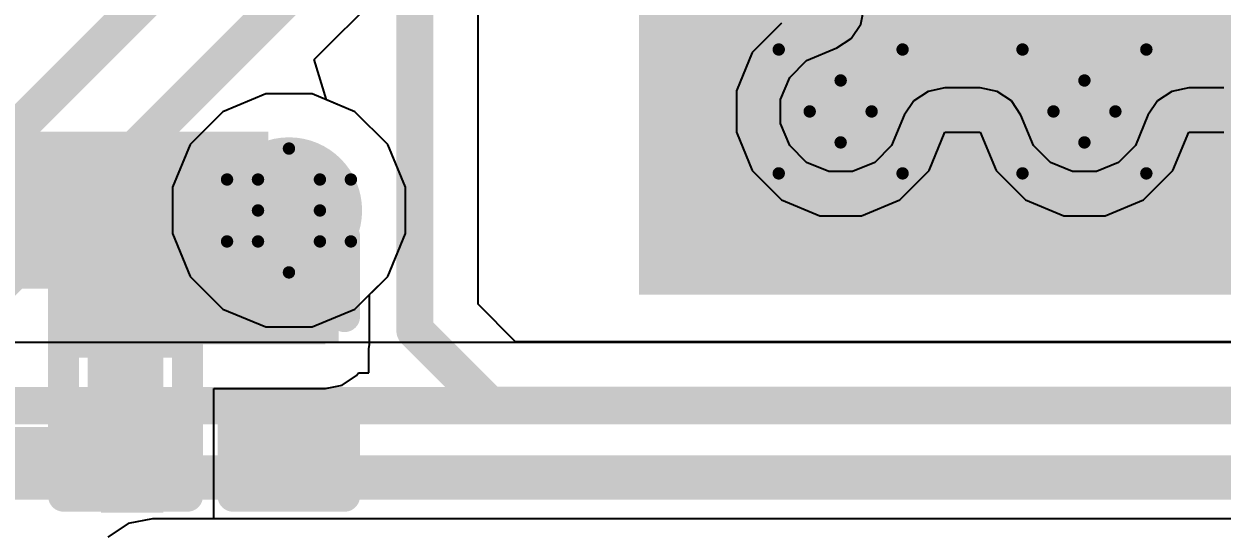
# Model space of a CAD drawing. Header units: inches. Extents: x -10 to 344, y -7 to 75.
# Drawn here: x 43.528 to 48.443, y 0.188 to 2.288 of the extents above; entities that cross this region are included whole.
import ezdxf

# ---------------------------------------------------------------- set-up
doc = ezdxf.new("R2010")
doc.units = ezdxf.units.IN
for name, color, linetype in [('Bottom Layer', 5, 'Continuous'), ('Bottom Overlay', 54, 'Continuous'), ('Bottom Paste', 16, 'Continuous'), ('Bottom Solder', 6, 'Continuous'), ('Drill Drawing', 1, 'Continuous'), ('Mid Layer 1', 16, 'Continuous'), ('Mid Layer 2', 76, 'Continuous'), ('Top Layer', 1, 'Continuous'), ('Top Overlay', 2, 'Continuous'), ('Top Paste', 8, 'Continuous'), ('Top Solder', 216, 'Continuous'), ('Via Holes', 16, 'Continuous')]:
    doc.layers.add(name, color=color, linetype=linetype)
doc.styles.add('Arial_Bold', font='', dxfattribs={"height": 0.2})
doc.styles.get('Arial_Bold').set_extended_font_data('Arial', bold=True)

# ---------------------------------------------------------------- blocks, each defined once
blk = doc.blocks.new('8_WSON__8_6__28')
at = {"layer": 'Top Layer'}
for points in [[(-1.69999787, 2.14999951), (1.70000295, 2.14999951), (1.70000295, -2.14999951), (-1.69999787, -2.14999951)], [(3.42500331, 2.12499956), (4.365003969999999, 2.12499956), (4.365003969999999, 1.68500044), (3.42500331, 1.68500044)]]:
    blk.add_hatch(color=1, dxfattribs=at).paths.add_polyline_path(points)
at = {"layer": 'Top Paste'}
blk.add_hatch(color=8, dxfattribs=at).paths.add_polyline_path([(3.42500331, 2.12499956), (4.365003969999999, 2.12499956), (4.365003969999999, 1.68500044), (3.42500331, 1.68500044)])
at = {"layer": 'Top Solder'}
for points in [[(-1.80159787, 2.25159951), (1.80160295, 2.25159951), (1.80160295, -2.25159951), (-1.80159787, -2.25159951)], [(3.32340331, 2.22659956), (4.46660397, 2.22659956), (4.46660397, 1.58340044), (3.32340331, 1.58340044)]]:
    blk.add_hatch(color=216, dxfattribs=at).paths.add_polyline_path(points)
at = {"layer": 'Top Overlay'}
for points in [[(4.000002159999999, 2.99999908, 0.127, 0.127, 0), (-3.99999708, 2.99999908, 0.127, 0.127, 0)], [(4.000002159999999, 2.99999908, 0.127, 0.127, 0), (4.000002159999999, 2.50000008, 0.127, 0.127, 0)]]:
    blk.add_lwpolyline(points, format="xyseb", dxfattribs=at)
for points in [[(3.96825216, 2.99999908, 0.0635, 0.0635, 1), (4.03175216, 2.99999908, 0.0635, 0.0635, 1)], [(3.96825216, 2.99999908, 0.0635, 0.0635, 1), (4.03175216, 2.99999908, 0.0635, 0.0635, 1)], [(3.96825216, 2.50000008, 0.0635, 0.0635, 1), (4.03175216, 2.50000008, 0.0635, 0.0635, 1)]]:
    blk.add_lwpolyline(points, format="xyseb", close=True, dxfattribs=at)
blk = doc.blocks.new('R___0201_B_51')
at = {"layer": 'Bottom Layer'}
for points in [[(-0.40999791, 0.18499963), (-0.13999845, 0.18499963), (-0.13999845, -0.18499963), (-0.40999791, -0.18499963)], [(0.14000099, 0.18499963), (0.41000045, 0.18499963), (0.41000045, -0.18499963), (0.14000099, -0.18499963)]]:
    blk.add_hatch(color=5, dxfattribs=at).paths.add_polyline_path(points)
at = {"layer": 'Bottom Paste'}
for points in [[(-0.40999791, 0.18499963), (-0.13999845, 0.18499963), (-0.13999845, -0.18499963), (-0.40999791, -0.18499963)], [(0.14000099, 0.18499963), (0.41000045, 0.18499963), (0.41000045, -0.18499963), (0.14000099, -0.18499963)]]:
    blk.add_hatch(color=16, dxfattribs=at).paths.add_polyline_path(points)
at = {"layer": 'Bottom Solder'}
for points in [[(-0.46499907, 0.24000079), (-0.08499729, 0.24000079), (-0.08499729, -0.24000079), (-0.46499907, -0.24000079)], [(0.08499983, 0.24000079), (0.46500161, 0.24000079), (0.46500161, -0.24000079), (0.08499983, -0.24000079)]]:
    blk.add_hatch(color=6, dxfattribs=at).paths.add_polyline_path(points)
at = {"layer": 'Bottom Overlay'}
for points in [[(-0.4826, -0.254, 0.127, 0.127, 0), (-0.4826, 0.254, 0.127, 0.127, 0)], [(0.4826, 0.254, 0.127, 0.127, 0), (-0.4826, 0.254, 0.127, 0.127, 0)], [(0.4826, -0.254, 0.127, 0.127, 0), (0.4826, 0.254, 0.127, 0.127, 0)], [(0.4826, -0.254, 0.127, 0.127, 0), (-0.4826, -0.254, 0.127, 0.127, 0)]]:
    blk.add_lwpolyline(points, format="xyseb", dxfattribs=at)
for points in [[(-0.51435, 0.254, 0.0635, 0.0635, 1), (-0.4508499999999999, 0.254, 0.0635, 0.0635, 1)], [(-0.51435, 0.254, 0.0635, 0.0635, 1), (-0.4508499999999999, 0.254, 0.0635, 0.0635, 1)], [(0.4508499999999999, 0.254, 0.0635, 0.0635, 1), (0.51435, 0.254, 0.0635, 0.0635, 1)], [(0.4508499999999999, 0.254, 0.0635, 0.0635, 1), (0.51435, 0.254, 0.0635, 0.0635, 1)], [(-0.51435, -0.254, 0.0635, 0.0635, 1), (-0.4508499999999999, -0.254, 0.0635, 0.0635, 1)], [(-0.51435, -0.254, 0.0635, 0.0635, 1), (-0.4508499999999999, -0.254, 0.0635, 0.0635, 1)], [(0.4508499999999999, -0.254, 0.0635, 0.0635, 1), (0.51435, -0.254, 0.0635, 0.0635, 1)], [(0.4508499999999999, -0.254, 0.0635, 0.0635, 1), (0.51435, -0.254, 0.0635, 0.0635, 1)]]:
    blk.add_lwpolyline(points, format="xyseb", close=True, dxfattribs=at)
blk = doc.blocks.new('CAP_0201_B_95')
at = {"layer": 'Bottom Layer'}
for points in [[(-0.4499991, 0.1499997), (-0.1499997, 0.1499997), (-0.1499997, -0.1499997), (-0.4499991, -0.1499997)], [(0.1499997, 0.1499997), (0.4499991, 0.1499997), (0.4499991, -0.1499997), (0.1499997, -0.1499997)]]:
    blk.add_hatch(color=5, dxfattribs=at).paths.add_polyline_path(points)
at = {"layer": 'Bottom Paste'}
for points in [[(-0.4499991, 0.1499997), (-0.1499997, 0.1499997), (-0.1499997, -0.1499997), (-0.4499991, -0.1499997)], [(0.1499997, 0.1499997), (0.4499991, 0.1499997), (0.4499991, -0.1499997), (0.1499997, -0.1499997)]]:
    blk.add_hatch(color=16, dxfattribs=at).paths.add_polyline_path(points)
at = {"layer": 'Bottom Solder'}
for points in [[(-0.50500026, 0.20500086), (-0.09499853999999999, 0.20500086), (-0.09499853999999999, -0.20500086), (-0.50500026, -0.20500086)], [(0.09499853999999999, 0.20500086), (0.50500026, 0.20500086), (0.50500026, -0.20500086), (0.09499853999999999, -0.20500086)]]:
    blk.add_hatch(color=6, dxfattribs=at).paths.add_polyline_path(points)
at = {"layer": 'Bottom Overlay'}
for points in [[(-0.5334, 0.2286, 0.127, 0.127, 0), (-0.2032, 0.2286, 0.127, 0.127, 0)], [(-0.5334, 0.2286, 0.127, 0.127, 0), (-0.5334, -0.2286, 0.127, 0.127, 0)], [(0.2032, 0.2286, 0.127, 0.127, 0), (0.5334, 0.2286, 0.127, 0.127, 0)], [(0.5334, 0.2286, 0.127, 0.127, 0), (0.5334, -0.2286, 0.127, 0.127, 0)], [(-0.5334, -0.2286, 0.127, 0.127, 0), (-0.2032, -0.2286, 0.127, 0.127, 0)], [(0.2032, -0.2286, 0.127, 0.127, 0), (0.5334, -0.2286, 0.127, 0.127, 0)]]:
    blk.add_lwpolyline(points, format="xyseb", dxfattribs=at)
for points in [[(-0.5651499999999999, 0.2286, 0.0635, 0.0635, 1), (-0.5016499999999999, 0.2286, 0.0635, 0.0635, 1)], [(-0.5651499999999999, 0.2286, 0.0635, 0.0635, 1), (-0.5016499999999999, 0.2286, 0.0635, 0.0635, 1)], [(-0.23495, 0.2286, 0.0635, 0.0635, 1), (-0.17145, 0.2286, 0.0635, 0.0635, 1)], [(0.17145, 0.2286, 0.0635, 0.0635, 1), (0.23495, 0.2286, 0.0635, 0.0635, 1)], [(0.5016499999999999, 0.2286, 0.0635, 0.0635, 1), (0.5651499999999999, 0.2286, 0.0635, 0.0635, 1)], [(0.5016499999999999, 0.2286, 0.0635, 0.0635, 1), (0.5651499999999999, 0.2286, 0.0635, 0.0635, 1)], [(-0.5651499999999999, -0.2286, 0.0635, 0.0635, 1), (-0.5016499999999999, -0.2286, 0.0635, 0.0635, 1)], [(-0.5651499999999999, -0.2286, 0.0635, 0.0635, 1), (-0.5016499999999999, -0.2286, 0.0635, 0.0635, 1)], [(-0.23495, -0.2286, 0.0635, 0.0635, 1), (-0.17145, -0.2286, 0.0635, 0.0635, 1)], [(0.17145, -0.2286, 0.0635, 0.0635, 1), (0.23495, -0.2286, 0.0635, 0.0635, 1)], [(0.5016499999999999, -0.2286, 0.0635, 0.0635, 1), (0.5651499999999999, -0.2286, 0.0635, 0.0635, 1)], [(0.5016499999999999, -0.2286, 0.0635, 0.0635, 1), (0.5651499999999999, -0.2286, 0.0635, 0.0635, 1)]]:
    blk.add_lwpolyline(points, format="xyseb", close=True, dxfattribs=at)

msp = doc.modelspace()

# ---------------------------------------------------------------- hatches: boundary and pattern name
at = {"layer": 'Bottom Layer'}
h = msp.add_hatch(color=5, dxfattribs=at)
edge = h.paths.add_edge_path()
edge.add_arc((46.87860322, 1.92899792), 0.2499995, 0, 360)
h = msp.add_hatch(color=5, dxfattribs=at)
edge = h.paths.add_edge_path()
edge.add_arc((47.87860376, 1.92899538), 0.2499995, 0, 360)
h = msp.add_hatch(color=5, dxfattribs=at)
edge = h.paths.add_edge_path()
edge.add_arc((44.61538194, 1.52290526), 0.2999994, 0, 360)
msp.add_hatch(color=5, dxfattribs=at).paths.add_polyline_path([(43.760009, 0.97362772), (44.76479236, 0.97362772), (44.76479236, 1.24362972), (43.760009, 1.24362972)])
at = {"layer": 'Mid Layer 1'}
h = msp.add_hatch(color=16, dxfattribs=at)
edge = h.paths.add_edge_path()
edge.add_arc((46.87860322, 1.92899792), 0.2499995, 0, 360)
h = msp.add_hatch(color=16, dxfattribs=at)
edge = h.paths.add_edge_path()
edge.add_arc((47.87860376, 1.92899538), 0.2499995, 0, 360)
h = msp.add_hatch(color=16, dxfattribs=at)
edge = h.paths.add_edge_path()
edge.add_arc((44.61538194, 1.52290526), 0.2999994, 0, 360)
at = {"layer": 'Mid Layer 2'}
h = msp.add_hatch(color=76, dxfattribs=at)
edge = h.paths.add_edge_path()
edge.add_arc((46.87860322, 1.92899792), 0.2499995, 0, 360)
h = msp.add_hatch(color=76, dxfattribs=at)
edge = h.paths.add_edge_path()
edge.add_arc((47.87860376, 1.92899538), 0.2499995, 0, 360)
h = msp.add_hatch(color=76, dxfattribs=at)
edge = h.paths.add_edge_path()
edge.add_arc((44.61538194, 1.52290526), 0.2999994, 0, 360)
at = {"layer": 'Top Layer'}
h = msp.add_hatch(color=1, dxfattribs=at)
edge = h.paths.add_edge_path()
edge.add_arc((46.87860322, 1.92899792), 0.2499995, 0, 360)
h = msp.add_hatch(color=1, dxfattribs=at)
edge = h.paths.add_edge_path()
edge.add_arc((47.87860376, 1.92899538), 0.2499995, 0, 360)
h = msp.add_hatch(color=1, dxfattribs=at)
edge = h.paths.add_edge_path()
edge.add_arc((44.61538194, 1.52290526), 0.2999994, 0, 360)
at = {"layer": 'Via Holes'}
h = msp.add_hatch(color=7, dxfattribs=at)
edge = h.paths.add_edge_path()
edge.add_arc((46.87860322, 1.92899792), 0.12499848, 0, 360)
h = msp.add_hatch(color=7, dxfattribs=at)
edge = h.paths.add_edge_path()
edge.add_arc((47.87860376, 1.92899538), 0.12499848, 0, 360)
h = msp.add_hatch(color=7, dxfattribs=at)
edge = h.paths.add_edge_path()
edge.add_arc((44.61538194, 1.52290526), 0.1499997, 0, 360)

# ---------------------------------------------------------------- linework, layer by layer
at = {"layer": 'Bottom Layer'}
for p, q in [((44.71887932, 2.14150448), (45.79806182, 3.22068698)), ((44.76924244, 1.97634098), (44.71887932, 2.14150448)), ((44.88603418, 1.92796414), (44.76924244, 1.97634098)), ((45.02044082, 1.7935575), (44.88603418, 1.92796414)), ((45.09318133999999, 1.61794444), (45.02044082, 1.7935575)), ((45.09318133999999, 1.42786608), (45.09318133999999, 1.61794444)), ((45.02044082, 1.25225302), (45.09318133999999, 1.42786608)), ((44.9460747, 1.1778869), (45.02044082, 1.25225302)), ((44.9460747, 0.97362772), (44.9460747, 1.1778869)), ((44.94259236, 0.9561220399999999), (44.9460747, 0.97362772)), ((44.94259236, 0.85663024), (44.94259236, 0.9561220399999999)), ((44.83416484, 0.8061452), (44.89297853999999, 0.8454415399999999)), ((44.89297853999999, 0.8454415399999999), (44.90045376, 0.85663024)), ((44.90045376, 0.85663024), (44.94259236, 0.85663024)), ((44.30780825999999, 0.25896062), (44.30780825999999, 0.7923453799999999)), ((44.30780825999999, 0.7923453799999999), (44.76479236, 0.7923453799999999)), ((44.76479236, 0.7923453799999999), (44.83416484, 0.8061452)), ((49.6965732, 0.25895808), (44.30780825999999, 0.25896062))]:
    msp.add_line(p, q, dxfattribs=at)
for points in [[(43.44641298, 1.8054955, 0.1524, 0.1524, 0), (45.13206365999999, 3.49114618, 0.1524, 0.1524, 0)], [(43.31975588, 1.10862872, 0.1524, 0.1524, 0), (45.61493797999999, 3.40381082, 0.1524, 0.1524, 0)], [(44.6150873, 1.52261062, 0.254, 0.254, 0), (44.61593058, 1.5234539, 0.254, 0.254, 0)], [(44.6150873, 1.23552458, 0.254, 0.254, 0), (44.6150873, 1.52261062, 0.254, 0.254, 0)], [(44.61538194, 1.52290526, 0.1524, 0.1524, 0), (44.61593058, 1.5234539, 0.1524, 0.1524, 0)], [(44.61479266, 1.23522994, 0.254, 0.254, 0), (44.6150873, 1.23552458, 0.254, 0.254, 0)], [(42.8877095, 0.5586298199999999, 0.1524, 0.1524, 0), (43.9450099, 0.5586298199999999, 0.1524, 0.1524, 0)]]:
    msp.add_lwpolyline(points, format="xyseb", dxfattribs=at)
for points in [[(44.55158729999999, 1.52261062, 0.127, 0.127, 1), (44.6785873, 1.52261062, 0.127, 0.127, 1)], [(44.55158729999999, 1.52261062, 0.127, 0.127, 1), (44.6785873, 1.52261062, 0.127, 0.127, 1)], [(44.55243058, 1.5234539, 0.127, 0.127, 1), (44.67943057999999, 1.5234539, 0.127, 0.127, 1)], [(44.57728194, 1.52290526, 0.0762, 0.0762, 1), (44.65348194, 1.52290526, 0.0762, 0.0762, 1)], [(44.57783058, 1.5234539, 0.0762, 0.0762, 1), (44.65403058, 1.5234539, 0.0762, 0.0762, 1)], [(44.55129266, 1.23522994, 0.127, 0.127, 1), (44.67829266, 1.23522994, 0.127, 0.127, 1)], [(44.55158729999999, 1.23552458, 0.127, 0.127, 1), (44.6785873, 1.23552458, 0.127, 0.127, 1)], [(44.55158729999999, 1.23552458, 0.127, 0.127, 1), (44.6785873, 1.23552458, 0.127, 0.127, 1)], [(43.9069099, 0.5586298199999999, 0.0762, 0.0762, 1), (43.9831099, 0.5586298199999999, 0.0762, 0.0762, 1)]]:
    msp.add_lwpolyline(points, format="xyseb", close=True, dxfattribs=at)
at = {"layer": 'Drill Drawing'}
for points in [[(46.62460322, 2.18299792, 0.0508, 0.0508, 0), (46.87860322, 2.05599792, 0.0508, 0.0508, 0)], [(46.62460322, 2.18299792, 0.0508, 0.0508, 0), (46.75160321999999, 1.92899792, 0.0508, 0.0508, 0)], [(46.87860322, 2.05599792, 0.0508, 0.0508, 0), (47.13260322, 2.18299792, 0.0508, 0.0508, 0)], [(47.00560322, 1.92899792, 0.0508, 0.0508, 0), (47.13260322, 2.18299792, 0.0508, 0.0508, 0)], [(47.62460376, 2.18299538, 0.0508, 0.0508, 0), (47.87860376, 2.05599538, 0.0508, 0.0508, 0)], [(47.62460376, 2.18299538, 0.0508, 0.0508, 0), (47.75160376, 1.92899538, 0.0508, 0.0508, 0)], [(47.87860376, 2.05599538, 0.0508, 0.0508, 0), (48.13260375999999, 2.18299538, 0.0508, 0.0508, 0)], [(48.00560375999999, 1.92899538, 0.0508, 0.0508, 0), (48.13260375999999, 2.18299538, 0.0508, 0.0508, 0)], [(46.62460322, 1.67499792, 0.0508, 0.0508, 0), (46.75160321999999, 1.92899792, 0.0508, 0.0508, 0)], [(47.00560322, 1.92899792, 0.0508, 0.0508, 0), (47.13260322, 1.67499792, 0.0508, 0.0508, 0)], [(47.62460376, 1.67499538, 0.0508, 0.0508, 0), (47.75160376, 1.92899538, 0.0508, 0.0508, 0)], [(48.00560375999999, 1.92899538, 0.0508, 0.0508, 0), (48.13260375999999, 1.67499538, 0.0508, 0.0508, 0)], [(46.62460322, 1.67499792, 0.0508, 0.0508, 0), (46.87860322, 1.80199792, 0.0508, 0.0508, 0)], [(46.87860322, 1.80199792, 0.0508, 0.0508, 0), (47.13260322, 1.67499792, 0.0508, 0.0508, 0)], [(47.62460376, 1.67499538, 0.0508, 0.0508, 0), (47.87860376, 1.80199538, 0.0508, 0.0508, 0)], [(47.87860376, 1.80199538, 0.0508, 0.0508, 0), (48.13260375999999, 1.67499538, 0.0508, 0.0508, 0)], [(44.48838194, 1.64990526, 0.0508, 0.0508, 0), (44.61538194, 1.77690526, 0.0508, 0.0508, 0)], [(44.61538194, 1.77690526, 0.0508, 0.0508, 0), (44.74238194, 1.64990526, 0.0508, 0.0508, 0)], [(44.36138193999999, 1.64990526, 0.0508, 0.0508, 0), (44.48838194, 1.52290526, 0.0508, 0.0508, 0)], [(44.36138193999999, 1.64990526, 0.0508, 0.0508, 0), (44.48838194, 1.64990526, 0.0508, 0.0508, 0)], [(44.74238194, 1.64990526, 0.0508, 0.0508, 0), (44.86938194, 1.64990526, 0.0508, 0.0508, 0)], [(44.74238194, 1.52290526, 0.0508, 0.0508, 0), (44.86938194, 1.64990526, 0.0508, 0.0508, 0)], [(44.36138193999999, 1.39590526, 0.0508, 0.0508, 0), (44.48838194, 1.52290526, 0.0508, 0.0508, 0)], [(44.74238194, 1.52290526, 0.0508, 0.0508, 0), (44.86938194, 1.39590526, 0.0508, 0.0508, 0)], [(44.36138193999999, 1.39590526, 0.0508, 0.0508, 0), (44.48838194, 1.39590526, 0.0508, 0.0508, 0)], [(44.48838194, 1.39590526, 0.0508, 0.0508, 0), (44.61538194, 1.26890526, 0.0508, 0.0508, 0)], [(44.61538194, 1.26890526, 0.0508, 0.0508, 0), (44.74238194, 1.39590526, 0.0508, 0.0508, 0)], [(44.74238194, 1.39590526, 0.0508, 0.0508, 0), (44.86938194, 1.39590526, 0.0508, 0.0508, 0)]]:
    msp.add_lwpolyline(points, format="xyseb", dxfattribs=at)
for points in [[(46.61190322, 2.18299792, 0.0254, 0.0254, 1), (46.63730322, 2.18299792, 0.0254, 0.0254, 1)], [(46.61190322, 2.18299792, 0.0254, 0.0254, 1), (46.63730322, 2.18299792, 0.0254, 0.0254, 1)], [(47.11990322, 2.18299792, 0.0254, 0.0254, 1), (47.14530322, 2.18299792, 0.0254, 0.0254, 1)], [(47.11990322, 2.18299792, 0.0254, 0.0254, 1), (47.14530322, 2.18299792, 0.0254, 0.0254, 1)], [(47.61190376, 2.18299538, 0.0254, 0.0254, 1), (47.63730375999999, 2.18299538, 0.0254, 0.0254, 1)], [(47.61190376, 2.18299538, 0.0254, 0.0254, 1), (47.63730375999999, 2.18299538, 0.0254, 0.0254, 1)], [(48.11990376, 2.18299538, 0.0254, 0.0254, 1), (48.14530376, 2.18299538, 0.0254, 0.0254, 1)], [(48.11990376, 2.18299538, 0.0254, 0.0254, 1), (48.14530376, 2.18299538, 0.0254, 0.0254, 1)], [(46.86590322, 2.05599792, 0.0254, 0.0254, 1), (46.89130322, 2.05599792, 0.0254, 0.0254, 1)], [(46.86590322, 2.05599792, 0.0254, 0.0254, 1), (46.89130322, 2.05599792, 0.0254, 0.0254, 1)], [(47.86590376, 2.05599538, 0.0254, 0.0254, 1), (47.89130376, 2.05599538, 0.0254, 0.0254, 1)], [(47.86590376, 2.05599538, 0.0254, 0.0254, 1), (47.89130376, 2.05599538, 0.0254, 0.0254, 1)], [(46.73890322, 1.92899792, 0.0254, 0.0254, 1), (46.76430322, 1.92899792, 0.0254, 0.0254, 1)], [(46.73890322, 1.92899792, 0.0254, 0.0254, 1), (46.76430322, 1.92899792, 0.0254, 0.0254, 1)], [(46.99290322, 1.92899792, 0.0254, 0.0254, 1), (47.01830322, 1.92899792, 0.0254, 0.0254, 1)], [(46.99290322, 1.92899792, 0.0254, 0.0254, 1), (47.01830322, 1.92899792, 0.0254, 0.0254, 1)], [(47.73890375999999, 1.92899538, 0.0254, 0.0254, 1), (47.76430376, 1.92899538, 0.0254, 0.0254, 1)], [(47.73890375999999, 1.92899538, 0.0254, 0.0254, 1), (47.76430376, 1.92899538, 0.0254, 0.0254, 1)], [(47.99290376, 1.92899538, 0.0254, 0.0254, 1), (48.01830376, 1.92899538, 0.0254, 0.0254, 1)], [(47.99290376, 1.92899538, 0.0254, 0.0254, 1), (48.01830376, 1.92899538, 0.0254, 0.0254, 1)], [(46.86590322, 1.80199792, 0.0254, 0.0254, 1), (46.89130322, 1.80199792, 0.0254, 0.0254, 1)], [(46.86590322, 1.80199792, 0.0254, 0.0254, 1), (46.89130322, 1.80199792, 0.0254, 0.0254, 1)], [(47.86590376, 1.80199538, 0.0254, 0.0254, 1), (47.89130376, 1.80199538, 0.0254, 0.0254, 1)], [(47.86590376, 1.80199538, 0.0254, 0.0254, 1), (47.89130376, 1.80199538, 0.0254, 0.0254, 1)], [(44.60268194, 1.77690526, 0.0254, 0.0254, 1), (44.62808193999999, 1.77690526, 0.0254, 0.0254, 1)], [(44.60268194, 1.77690526, 0.0254, 0.0254, 1), (44.62808193999999, 1.77690526, 0.0254, 0.0254, 1)], [(44.34868194, 1.64990526, 0.0254, 0.0254, 1), (44.37408194, 1.64990526, 0.0254, 0.0254, 1)], [(44.34868194, 1.64990526, 0.0254, 0.0254, 1), (44.37408194, 1.64990526, 0.0254, 0.0254, 1)], [(44.47568193999999, 1.64990526, 0.0254, 0.0254, 1), (44.50108194, 1.64990526, 0.0254, 0.0254, 1)], [(44.47568193999999, 1.64990526, 0.0254, 0.0254, 1), (44.50108194, 1.64990526, 0.0254, 0.0254, 1)], [(44.72968194, 1.64990526, 0.0254, 0.0254, 1), (44.75508194, 1.64990526, 0.0254, 0.0254, 1)], [(44.72968194, 1.64990526, 0.0254, 0.0254, 1), (44.75508194, 1.64990526, 0.0254, 0.0254, 1)], [(44.85668194, 1.64990526, 0.0254, 0.0254, 1), (44.88208194, 1.64990526, 0.0254, 0.0254, 1)], [(44.85668194, 1.64990526, 0.0254, 0.0254, 1), (44.88208194, 1.64990526, 0.0254, 0.0254, 1)], [(46.61190322, 1.67499792, 0.0254, 0.0254, 1), (46.63730322, 1.67499792, 0.0254, 0.0254, 1)], [(46.61190322, 1.67499792, 0.0254, 0.0254, 1), (46.63730322, 1.67499792, 0.0254, 0.0254, 1)], [(47.11990322, 1.67499792, 0.0254, 0.0254, 1), (47.14530322, 1.67499792, 0.0254, 0.0254, 1)], [(47.11990322, 1.67499792, 0.0254, 0.0254, 1), (47.14530322, 1.67499792, 0.0254, 0.0254, 1)], [(47.61190376, 1.67499538, 0.0254, 0.0254, 1), (47.63730375999999, 1.67499538, 0.0254, 0.0254, 1)], [(47.61190376, 1.67499538, 0.0254, 0.0254, 1), (47.63730375999999, 1.67499538, 0.0254, 0.0254, 1)], [(48.11990376, 1.67499538, 0.0254, 0.0254, 1), (48.14530376, 1.67499538, 0.0254, 0.0254, 1)], [(48.11990376, 1.67499538, 0.0254, 0.0254, 1), (48.14530376, 1.67499538, 0.0254, 0.0254, 1)], [(44.47568193999999, 1.52290526, 0.0254, 0.0254, 1), (44.50108194, 1.52290526, 0.0254, 0.0254, 1)], [(44.47568193999999, 1.52290526, 0.0254, 0.0254, 1), (44.50108194, 1.52290526, 0.0254, 0.0254, 1)], [(44.72968194, 1.52290526, 0.0254, 0.0254, 1), (44.75508194, 1.52290526, 0.0254, 0.0254, 1)], [(44.72968194, 1.52290526, 0.0254, 0.0254, 1), (44.75508194, 1.52290526, 0.0254, 0.0254, 1)], [(44.34868194, 1.39590526, 0.0254, 0.0254, 1), (44.37408194, 1.39590526, 0.0254, 0.0254, 1)], [(44.34868194, 1.39590526, 0.0254, 0.0254, 1), (44.37408194, 1.39590526, 0.0254, 0.0254, 1)], [(44.47568193999999, 1.39590526, 0.0254, 0.0254, 1), (44.50108194, 1.39590526, 0.0254, 0.0254, 1)], [(44.47568193999999, 1.39590526, 0.0254, 0.0254, 1), (44.50108194, 1.39590526, 0.0254, 0.0254, 1)], [(44.72968194, 1.39590526, 0.0254, 0.0254, 1), (44.75508194, 1.39590526, 0.0254, 0.0254, 1)], [(44.72968194, 1.39590526, 0.0254, 0.0254, 1), (44.75508194, 1.39590526, 0.0254, 0.0254, 1)], [(44.85668194, 1.39590526, 0.0254, 0.0254, 1), (44.88208194, 1.39590526, 0.0254, 0.0254, 1)], [(44.85668194, 1.39590526, 0.0254, 0.0254, 1), (44.88208194, 1.39590526, 0.0254, 0.0254, 1)], [(44.60268194, 1.26890526, 0.0254, 0.0254, 1), (44.62808193999999, 1.26890526, 0.0254, 0.0254, 1)], [(44.60268194, 1.26890526, 0.0254, 0.0254, 1), (44.62808193999999, 1.26890526, 0.0254, 0.0254, 1)]]:
    msp.add_lwpolyline(points, format="xyseb", close=True, dxfattribs=at)
at = {"layer": 'Mid Layer 1'}
for p, q in [((44.52034276, 2.00070466), (44.34472969999999, 1.92796414)), ((44.71042112, 2.00070466), (44.52034276, 2.00070466)), ((44.88603418, 1.92796414), (44.71042112, 2.00070466)), ((44.34472969999999, 1.92796414), (44.21032305999999, 1.7935575)), ((45.02044082, 1.7935575), (44.88603418, 1.92796414)), ((44.21032305999999, 1.7935575), (44.13758254, 1.61794444)), ((45.09318133999999, 1.61794444), (45.02044082, 1.7935575)), ((44.13758254, 1.61794444), (44.13758254, 1.42786608)), ((45.09318133999999, 1.42786608), (45.09318133999999, 1.61794444)), ((44.13758254, 1.42786608), (44.21032305999999, 1.25225302)), ((45.02044082, 1.25225302), (45.09318133999999, 1.42786608)), ((44.21032305999999, 1.25225302), (44.34472969999999, 1.11784638)), ((44.88603418, 1.11784638), (45.02044082, 1.25225302)), ((44.34472969999999, 1.11784638), (44.52034276, 1.04510586)), ((44.71042112, 1.04510586), (44.88603418, 1.11784638)), ((44.52034276, 1.04510586), (44.71042112, 1.04510586)), ((44.05498428, 0.25896062), (43.95587856, 0.23924768)), ((50.56730044, 0.25895554), (44.05498428, 0.25896062)), ((43.95587856, 0.23924768), (43.87186044, 0.1831086))]:
    msp.add_line(p, q, dxfattribs=at)
at = {"layer": 'Mid Layer 2'}
for p, q in [((46.96098812, 2.28742494), (46.97478793999999, 2.35679742)), ((46.63627452, 2.29166928), (46.51593185999999, 2.17132662)), ((46.92169178, 2.22861124), (46.96098812, 2.28742494)), ((46.86288061999999, 2.1893149), (46.92169178, 2.22861124)), ((46.51593185999999, 2.17132662), (46.45080372, 2.014093)), ((46.73896418, 2.13798658), (46.86288061999999, 2.1893149)), ((46.66961456, 2.06863696), (46.73896418, 2.13798658)), ((46.63208606, 1.97803516), (46.66961456, 2.06863696)), ((47.30640526, 2.02518264), (47.23703024, 2.01138282)), ((47.4508068, 2.0251801), (47.30640526, 2.02518264)), ((47.52017927999999, 2.01138028), (47.4508068, 2.0251801)), ((48.30640072, 2.0251801), (48.23702824, 2.01138028)), ((48.45080226, 2.02518264), (48.30640072, 2.0251801)), ((46.45080372, 2.014093), (46.45080372, 1.84390284)), ((46.63208606, 1.87996068), (46.63208606, 1.97803516)), ((47.17821908, 1.97208902), (47.1389202, 1.91327532)), ((47.23703024, 2.01138282), (47.17821908, 1.97208902)), ((47.57899298, 1.9720814), (47.52017927999999, 2.01138028)), ((47.61828678, 1.91327278), (47.57899298, 1.9720814)), ((48.17821454, 1.9720814), (48.13892074, 1.91327024)), ((48.23702824, 2.01138028), (48.17821454, 1.9720814)), ((46.66961456, 1.78935888), (46.63208606, 1.87996068)), ((47.1389202, 1.91327532), (47.08759188, 1.78935888)), ((47.66961509999999, 1.78935634), (47.61828678, 1.91327278)), ((48.13892074, 1.91327024), (48.08759242, 1.78935634)), ((46.45080372, 1.84390284), (46.51593185999999, 1.68666922)), ((47.24127458, 1.68666922), (47.30640271999999, 1.8439003)), ((47.30640271999999, 1.8439003), (47.45080426, 1.84389776)), ((47.45080426, 1.84389776), (47.5159324, 1.68666668)), ((48.24127512, 1.68666668), (48.30640326, 1.84389776)), ((48.30640326, 1.84389776), (48.4508048, 1.8439003)), ((46.73896418, 1.72000926), (46.66961456, 1.78935888)), ((47.08759188, 1.78935888), (47.01824226, 1.72000926)), ((47.73896472, 1.72000672), (47.66961509999999, 1.78935634)), ((48.08759242, 1.78935634), (48.0182428, 1.72000672)), ((46.51593185999999, 1.68666922), (46.63627452, 1.56632656)), ((46.82956598, 1.68248076), (46.73896418, 1.72000926)), ((46.92764046, 1.68248076), (46.82956598, 1.68248076)), ((47.01824226, 1.72000926), (46.92764046, 1.68248076)), ((47.12093192, 1.56632656), (47.24127458, 1.68666922)), ((47.5159324, 1.68666668), (47.63627506, 1.56632402)), ((47.82956652, 1.68247822), (47.73896472, 1.72000672)), ((47.92764099999999, 1.68247822), (47.82956652, 1.68247822)), ((48.0182428, 1.72000672), (47.92764099999999, 1.68247822)), ((48.12093246, 1.56632402), (48.24127512, 1.68666668)), ((46.63627452, 1.56632656), (46.79350813999999, 1.50119842)), ((46.9636983, 1.50119842), (47.12093192, 1.56632656)), ((47.63627506, 1.56632402), (47.79350868, 1.50119588)), ((47.96369884, 1.50119588), (48.12093246, 1.56632402)), ((46.79350813999999, 1.50119842), (46.9636983, 1.50119842)), ((47.79350868, 1.50119588), (47.96369884, 1.50119588)), ((49.26760784, 0.98133408), (42.40460912, 0.98133408))]:
    msp.add_line(p, q, dxfattribs=at)
for points in [[(40.85023834, 0.7223582199999999, 0.1524, 0.1524, 0), (49.37487966, 0.7223582199999999, 0.1524, 0.1524, 0)], [(40.56360442, 0.44295822, 0.1524, 0.1524, 0), (49.49060968, 0.44295822, 0.1524, 0.1524, 0)]]:
    msp.add_lwpolyline(points, format="xyseb", dxfattribs=at)
at = {"layer": 'Top Layer'}
for p, q in [((45.39103952, 1.13803938), (45.39103952, 3.21583304)), ((45.54536737999999, 0.98371152), (45.39103952, 1.13803938)), ((49.32820716, 0.98371152), (45.54536737999999, 0.98371152))]:
    msp.add_line(p, q, dxfattribs=at)
for points in [[(45.13206365999999, 1.03076756, 0.1524, 0.1524, 0), (45.13206365999999, 3.491136019999999, 0.1524, 0.1524, 0)], [(43.95750924, 1.5250922, 0.254, 0.254, 0), (43.95860144, 1.524, 0.254, 0.254, 0)], [(43.95860144, 1.524, 0.254, 0.254, 0), (44.61428719999999, 1.524, 0.254, 0.254, 0)], [(44.61428719999999, 1.524, 0.254, 0.254, 0), (44.61538194, 1.52290526, 0.254, 0.254, 0)], [(45.13206365999999, 1.03076756, 0.1524, 0.1524, 0), (45.43809556, 0.72473566, 0.1524, 0.1524, 0)], [(45.43809556, 0.72473566, 0.1524, 0.1524, 0), (49.43547897999999, 0.72473566, 0.1524, 0.1524, 0)], [(43.31142976, 0.41249854, 0.1524, 0.1524, 0), (49.54084834, 0.41249854, 0.1524, 0.1524, 0)]]:
    msp.add_lwpolyline(points, format="xyseb", dxfattribs=at)
for points in [[(43.89400924, 1.5250922, 0.127, 0.127, 1), (44.02100924, 1.5250922, 0.127, 0.127, 1)], [(43.89510144, 1.524, 0.127, 0.127, 1), (44.02210144, 1.524, 0.127, 0.127, 1)], [(43.89510144, 1.524, 0.127, 0.127, 1), (44.02210144, 1.524, 0.127, 0.127, 1)], [(44.55078719999999, 1.524, 0.127, 0.127, 1), (44.6777872, 1.524, 0.127, 0.127, 1)], [(44.55078719999999, 1.524, 0.127, 0.127, 1), (44.6777872, 1.524, 0.127, 0.127, 1)], [(44.55188194, 1.52290526, 0.127, 0.127, 1), (44.67888194, 1.52290526, 0.127, 0.127, 1)], [(45.09396365999999, 1.03076756, 0.0762, 0.0762, 1), (45.17016366, 1.03076756, 0.0762, 0.0762, 1)], [(45.09396365999999, 1.03076756, 0.0762, 0.0762, 1), (45.17016366, 1.03076756, 0.0762, 0.0762, 1)], [(45.39999556, 0.72473566, 0.0762, 0.0762, 1), (45.47619555999999, 0.72473566, 0.0762, 0.0762, 1)], [(45.39999556, 0.72473566, 0.0762, 0.0762, 1), (45.47619555999999, 0.72473566, 0.0762, 0.0762, 1)]]:
    msp.add_lwpolyline(points, format="xyseb", close=True, dxfattribs=at)

# ---------------------------------------------------------------- block references
for name, p, rotation in [('8_WSON__8_6__28', (47.85359999999999, 3.429), 180), ('CAP_0201_B_95', (44.61479266, 0.88443054), 90), ('R___0201_B_51', (43.9450099, 0.8336305399999999), 270)]:
    msp.add_blockref(name, p, dxfattribs=dict(rotation=rotation))

# ---------------------------------------------------------------- texts
at = {"layer": 'Top Overlay', "style": 'Arial_Bold'}
msp.add_text('UART', height=1.27, rotation=360, dxfattribs=at).set_placement((39.58736558, 0.28355798))

doc.saveas('drawing.dxf')
